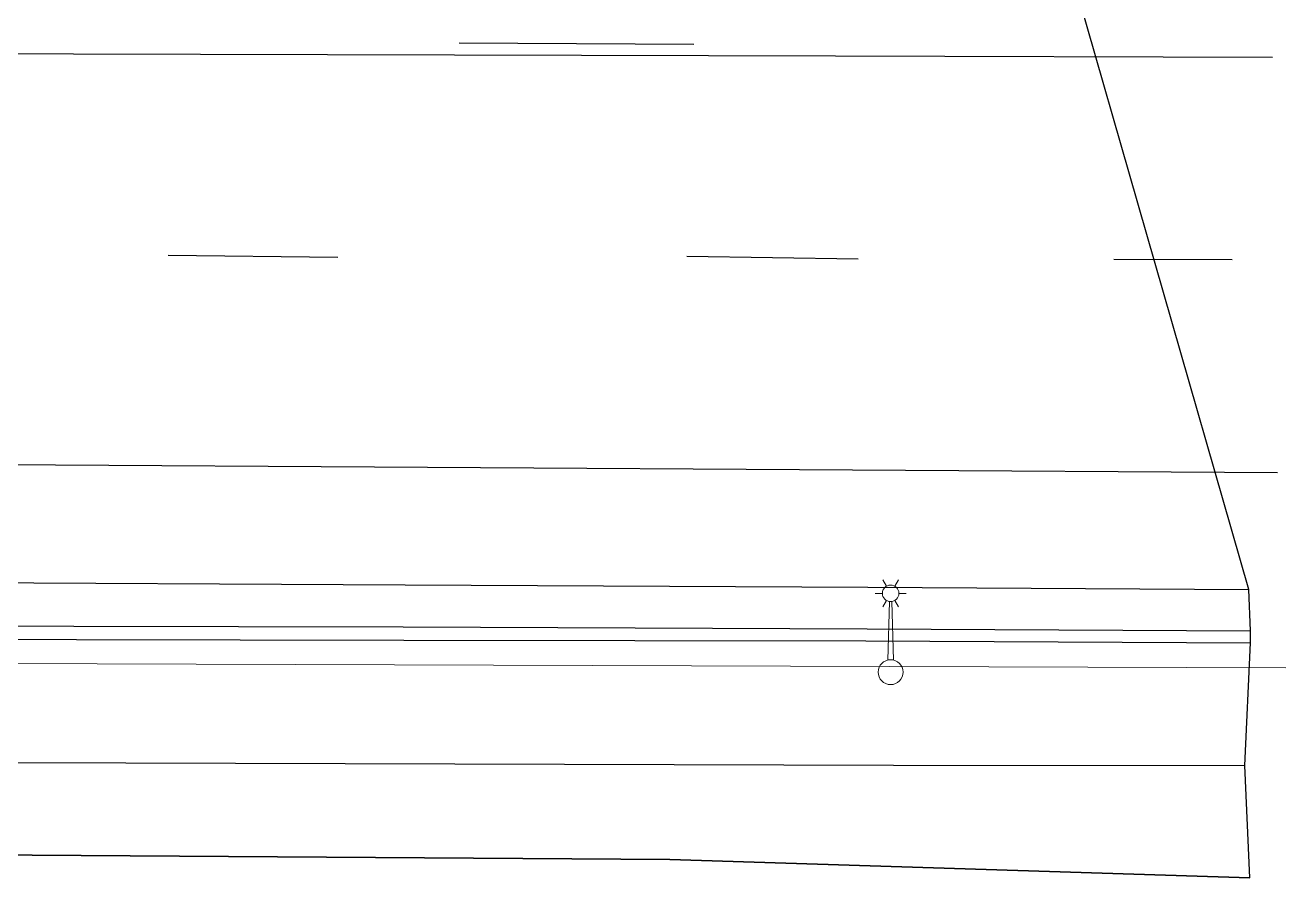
# Model space of a CAD drawing. Header units: feet. Extents: x 6430745 to 6432191, y 1887663 to 1888575.
# Drawn here: x 6431929.9 to 6431990.1, y 1887908.4 to 1887949.2 of the extents above; entities that cross this region are included whole.
import ezdxf
from ezdxf.lldxf.tags import DXFTag

# ---------------------------------------------------------------- set-up
doc = ezdxf.new("R2010")
doc.units = ezdxf.units.FT
doc.header["$MEASUREMENT"] = 0
doc.layers.get('0').update_dxf_attribs({"color": 253})
for name, color, linetype, lineweight in [('VF-ELEC-OVHD-LINE-', 253, 'OVERHEADELECTRIC', 15), ('VF-ROAD-STRP-WHIT-LINE-', 253, 'Continuous', 25), ('VF-TINN-DSRF-BNDY-', 253, 'Continuous', 25), ('VF-TOPO-CONC-GTFL-LINE-', 253, 'Continuous', 25), ('VF-TOPO-CONC-LIPG-LINE-', 253, 'Continuous', 25), ('VF-TOPO-CONC-SWLK-LINE-', 253, 'Continuous', 25), ('VF-TOPO-CONC-TBCB-LINE-', 253, 'Continuous', 25), ('VF-TOPO-CONC-TBWK-LINE-', 253, 'Continuous', 35), ('VN-ELEC-STLT-', 253, 'Continuous', 13)]:
    doc.layers.add(name, color=color, linetype=linetype, lineweight=lineweight)
doc.styles.get("Standard").update_dxf_attribs({"font": 'arial.ttf'})
tags = doc.linetypes.add('OVERHEADELECTRIC', pattern='A,1,-0.03,["OE",Standard,S=0.08,R=0,X=0,Y=-0.04],-0.16,1', length=2.19).pattern_tags.tags
tags[6] = DXFTag(74, 10)

# ---------------------------------------------------------------- blocks, each defined once
blk = doc.blocks.new('electric street light-Street Light')
at = {"color": 0}
for p, q in [((-0.04, 0.821), (-0.074, 0.881)), ((0.04, 0.821), (0.074, 0.881)), ((-0.079, 0.753), (-0.149, 0.753)), ((0.079, 0.753), (0.149, 0.753)), ((-0.04, 0.684), (-0.074, 0.624)), ((-0.028, 0.115), (-0.012, 0.674)), ((0.028, 0.115), (0.012, 0.674)), ((0.04, 0.684), (0.074, 0.624))]:
    blk.add_line(p, q, dxfattribs=at)
for centre, radius in [((0, 0.753), 0.0792), ((0, 0), 0.119)]:
    blk.add_circle(centre, radius, dxfattribs=at)

msp = doc.modelspace()

# ---------------------------------------------------------------- linework, layer by layer
at = {"layer": 'VF-ELEC-OVHD-LINE-', "ltscale": 0.6}
msp.add_line((6431765.848, 1887919.216, 716.845), (6431990.144, 1887918.484, 718.939), dxfattribs=at)
at = {"layer": 'VF-ROAD-STRP-WHIT-LINE-'}
for p, q in [((6431961.868, 1887948.259), (6431950.652, 1887948.323)), ((6431936.757, 1887938.183), (6431944.862, 1887938.102)), ((6431961.538, 1887938.146), (6431969.717, 1887938.022)), ((6431981.924, 1887938.004), (6431987.59, 1887937.976))]:
    msp.add_line(p, q, dxfattribs=at)
at = {"layer": 'VF-ROAD-STRP-WHIT-LINE-', "flags": 128}
for points in [[(6431989.753, 1887927.793), (6431928.843, 1887928.172), (6431879.222, 1887928.273), (6431841.027, 1887928.518), (6431799.239, 1887928.732), (6431751.124, 1887929.073), (6431698.934, 1887929.376), (6431684.612, 1887929.29), (6431669.584, 1887939.466), (6431641.594, 1887958.518), (6431610.285, 1887979.093)], [(6431989.51, 1887947.637), (6431968.638, 1887947.691), (6431926.157, 1887947.801), (6431882.397, 1887948.016), (6431845.217, 1887948.182), (6431784.836, 1887948.366)]]:
    msp.add_lwpolyline(points, dxfattribs=at)
at = {"layer": 'VF-TINN-DSRF-BNDY-', "flags": 128}
msp.add_lwpolyline([(6431847.808, 1887909.374), (6431862.957, 1887909.395), (6431878.816, 1887909.158), (6431896.049, 1887909.808), (6431927.906, 1887909.549), (6431960.722, 1887909.32), (6431988.43, 1887908.447), (6431988.181, 1887913.805), (6431988.462, 1887919.674), (6431988.452, 1887920.252), (6431988.384, 1887922.226), (6431979.427, 1887953.379), (6431980.025, 1887977.061), (6431980.415, 1887979.653), (6431971.68, 1887979.604), (6431944.672, 1887979.746), (6431923.754, 1887979.858), (6431896.102, 1887979.988), (6431879.442, 1887980.08), (6431869.115, 1887980.07), (6431858.92, 1887980.121)], dxfattribs=at)
at = {"layer": 'VF-TOPO-CONC-GTFL-LINE-', "flags": 128}
msp.add_lwpolyline([(6431814.14, 1887920.97), (6431830.966, 1887920.881), (6431841.273, 1887920.807), (6431861.358, 1887920.754), (6431894.971, 1887920.551), (6431924.365, 1887920.486), (6431947.991, 1887920.429), (6431970.141, 1887920.333), (6431988.452, 1887920.252)], dxfattribs=at)
at = {"layer": 'VF-TOPO-CONC-LIPG-LINE-', "flags": 128}
msp.add_lwpolyline([(6431814.23, 1887922.91), (6431830.942, 1887922.92), (6431841.727, 1887922.827), (6431861.326, 1887922.588), (6431895.057, 1887922.696), (6431924.426, 1887922.562), (6431948.08, 1887922.45), (6431970.182, 1887922.333), (6431988.384, 1887922.226)], dxfattribs=at)
at = {"layer": 'VF-TOPO-CONC-SWLK-LINE-', "flags": 128}
msp.add_lwpolyline([(6431775.15, 1887914.46), (6431842.605, 1887914.318), (6431892.814, 1887914.073), (6431971.408, 1887913.827), (6431988.181, 1887913.805)], dxfattribs=at)
at = {"layer": 'VF-TOPO-CONC-TBCB-LINE-', "flags": 128}
msp.add_lwpolyline([(6431814.3, 1887920.4), (6431831.008, 1887920.283), (6431841.594, 1887920.235), (6431861.387, 1887920.265), (6431894.967, 1887919.979), (6431924.55, 1887919.848), (6431948.019, 1887919.791), (6431970.084, 1887919.774), (6431988.462, 1887919.674)], dxfattribs=at)
at = {"layer": 'VF-TOPO-CONC-TBWK-LINE-', "flags": 128}
msp.add_lwpolyline([(6431813.46, 1887909.35), (6431823.26, 1887909.295), (6431847.808, 1887909.374), (6431862.957, 1887909.395), (6431878.816, 1887909.158), (6431896.049, 1887909.808), (6431927.906, 1887909.549), (6431960.722, 1887909.32), (6431988.43, 1887908.447)], dxfattribs=at)

# ---------------------------------------------------------------- block references
at = {"layer": 'VN-ELEC-STLT-', "linetype": 'Continuous', "lineweight": -3, "xscale": 4.999989986419678, "yscale": 4.999989986419678}
msp.add_blockref('electric street light-Street Light', (6431971.269, 1887918.271), dxfattribs=at)

doc.saveas('drawing.dxf')
